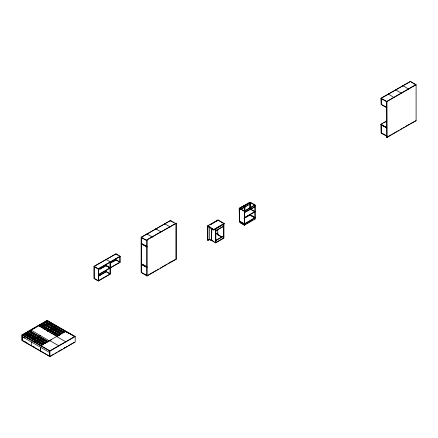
<?xml version="1.0" encoding="UTF-8"?>
<svg xmlns="http://www.w3.org/2000/svg" width="438" height="438" viewBox="0 0 438 438"><rect width="100%" height="100%" fill="white"/><g stroke="black" fill="none" stroke-linecap="round" stroke-linejoin="round"><path stroke-width="0.66" d="M381.246 104.562L381.005 98.189L410.373 81.512M415.854 84.616L386.677 101.463L386.918 137.499L416.1 120.653L416.1 84.758L410.401 81.468L381.219 98.315L381.219 104.611L386.677 107.759M388.763 94.241L388.517 94.099M402.861 86.105L403.349 85.821M141.14 263.786L141.14 237.237L170.508 220.566M175.988 223.665L170.535 220.517L141.354 237.363L141.354 263.972M141.6 237.506L141.354 237.648L147.053 240.654M156.191 229.085L155.944 228.943M165.055 223.966L164.808 223.823M169.391 221.464L170.535 220.801L171.625 221.431M105.958 259.406L110.266 261.897L110.266 274.144L98.326 281.037L94.017 278.491L94.017 266.304L115.966 253.914M110.266 268.018L120.083 262.351L120.083 256.225L115.993 253.865L94.23 266.43L94.23 278.678M94.477 266.572L94.23 266.715L98.326 269.074L120.083 256.509L118.917 255.836M115.747 254.292L115.993 253.865M146.812 275.847L146.812 239.947L176.235 223.243L176.235 259.137L147.053 275.984L141.14 272.507L141.14 264.13M141.6 243.238L141.354 243.38L147.053 246.386M146.812 239.947L176.235 223.243M416.1 84.758L386.677 101.747L381.219 98.594M94.017 266.304L98.326 268.79L120.083 256.225M141.6 243.802L141.354 243.944L147.053 246.955M98.484 269.813L105.93 265.516L110.02 267.875L98.566 274.489M110.217 263.041L115.993 259.707L120.083 262.066L110.266 267.733L106.763 265.713M112.194 262.154L115.966 259.975M107.102 266.474L105.93 265.8L100.203 269.107L100.176 267.092M113.108 261.656L115.993 259.991M386.918 107.332L381.219 104.326M98.566 274.774L110.02 268.16M94.477 278.25L94.23 278.393L98.326 280.758L110.266 273.859L106.763 271.834M98.216 276.093L106.177 271.5M98.78 276.049L102.766 273.75M103.193 273.476L106.177 271.784L106.177 270.202M381.246 133.059L380.95 124.228L386.787 120.861M382.697 123.5L380.95 124.512L386.677 127.819M383.787 122.936L386.573 121.326M141.6 263.55L141.354 263.687L147.053 266.698M207.639 225.899L217.976 219.931L224.168 223.506L213.832 229.758L207.639 225.899L213.832 229.474L224.168 223.506M208.789 225.521L207.639 226.183L207.667 240.369L210.01 239.301M209.939 224.858L217.976 220.215L224.168 223.791M141.6 264.399L141.354 264.541L147.053 267.547M210.136 224.809L211.888 223.796M213.054 223.117L217.144 220.757M239.181 208.384L250.169 202.323L239.181 208.384L239.422 221.185L239.422 208.526M255.173 217.872L244.371 224.103L239.394 221.234L239.394 208.45L250.197 202.214L255.173 205.088L255.173 218.973L244.371 225.209L239.887 222.619L239.887 221.513M239.887 208.45L250.197 202.498L250.197 204.07L240.462 209.692M21.9 334.95L47.178 320.353L75.188 336.521L75.188 342.034L49.905 356.631L21.9 340.457L21.9 334.95L49.905 351.117L75.188 336.521M47.424 320.496L22.146 335.092L22.146 340.6M47.671 320.638L22.393 335.234L22.393 340.742M241.36 208.888L245.368 206.572M246.512 205.915L247.662 205.252M248.806 204.59L250.197 204.07M24.353 334.386L25.497 333.723M26.641 333.061L27.78 332.404M28.924 331.741L30.644 330.75M39.989 325.352L41.161 324.394L59.344 335.174L41.161 324.678M42.853 323.704L43.997 323.041M45.136 322.384L47.424 321.059M22.896 335.524L25.754 333.871M26.899 333.214L28.037 332.551M29.182 331.889L30.326 331.232M40.252 325.5L41.391 324.843M42.535 324.18L44.254 323.189M26.143 335.65L27.271 334.999M41.971 326.507L47.862 323.107M26.4 335.798L29.22 334.167L29.22 337.315M42.229 326.66L47.873 323.397M386.918 127.962L381.219 124.95M244.371 211.039L254.681 205.088M239.394 208.45L244.371 211.319L255.173 205.088M207.913 226.627L213.832 230.043L223.922 224.218M249.529 209.638L244.371 212.611L254.927 206.802L250.673 208.975M141.6 272.272L141.354 272.414L147.053 275.42M45.054 328.177L46.182 327.525M216.241 230.41L222.876 226.577M215.638 231.264L217.976 229.884M33.184 339.483L34.328 338.82M35.473 338.163L38.9 336.181M48.826 330.455L56.256 326.162L56.239 326.469L50.556 323.189M215.978 233.87L217.144 233.197M40.301 335.388L38.944 336.455M56.239 326.184L54.881 327.252M215.638 234.352L217.976 233M244.618 217.522L254.927 211.57L250.503 209.019M33.441 339.631L34.586 338.968M35.73 338.311L36.874 337.649M36.852 336.351L37.991 337.008L39.157 336.329M47.693 331.402L48.196 331.413M49.083 330.602L56.513 326.31M244.618 217.806L254.927 211.855L250.503 209.304M239.641 220.807L239.394 220.949L244.371 223.823L255.173 217.587M243.944 218.321L250.197 214.713L254.62 217.27M33.699 339.779L34.843 339.121M35.987 338.459L37.131 337.797M38.276 337.14L39.415 336.477M51.629 329.431L55.631 327.12M386.918 135.835L381.219 132.823M246.424 217.144L248.028 216.213M249.058 215.655L250.197 214.713M31.755 341.963L31.454 342.067L31.509 345.691M208.127 240.106L209.742 239.455M147.382 275.513L156.147 270.454M157.264 269.808L158.479 269.107M160.22 268.105L161.398 267.421M161.989 267.081L164.354 265.718M164.902 265.401L166.719 264.349M167.82 263.714L169.67 262.647M170.152 262.367L176.235 259.137M217.757 229.539L217.757 234.828L218.25 234.544M386.677 137.357L391.342 134.663M392.514 133.99L396.598 131.63M397.764 130.957L398.93 130.283M400.097 129.61L401.849 128.597M403.015 127.923L404.181 127.25M405.353 126.577L409.437 124.217M410.603 123.543L416.1 120.653M35.232 340.895L36.359 340.244M51.06 331.758L52.193 331.106M53.321 330.455L56.951 328.358L63.997 332.426M33.797 342.023L38.309 339.417M51.317 331.905L56.962 328.648L56.962 329.907M209.523 227.015L209.523 239.581L211.565 240.763L211.811 228.718M54.142 333.428L55.27 332.776M244.694 224.738L245.833 224.081M246.972 223.424L248.105 222.767M249.244 222.11L250.383 221.458M251.516 220.801L252.655 220.144M254.681 218.973L255.173 218.973M216.241 242.252L222.876 238.42M210.278 239.734L215.688 242.855L223.922 238.102L223.922 223.933M40.559 345.719L65.607 331.309L74.641 336.521L47.424 320.78M42.53 344.881L43.795 344.18M44.818 343.556L46.132 342.834M45.941 341.596L47.08 342.253L51.744 339.56M59.76 334.966L56.781 336.652L65.875 341.87M40.843 347.175L40.526 347.307L40.526 350.898M74.942 336.379L49.664 350.975L49.664 356.488L51.427 355.47M52.598 354.791L53.775 354.112M54.953 353.433L56.716 352.415M57.893 351.736L62.01 349.36M63.181 348.681L67.299 346.305M68.476 345.626L74.351 342.231M415.854 84.901L410.401 81.468M402.889 85.552L408.561 89.111M401.263 93.037L395.782 89.938M388.298 93.973L393.97 97.532M381.005 98.189L386.918 101.605L386.918 137.499M380.95 124.228L386.677 127.535M386.677 136.256L381.219 133.108L381.219 124.671M244.524 205.296L244.826 205.411M239.641 208.307L244.618 211.176L244.618 223.681M249.95 214.855L254.927 217.73L254.927 205.225L249.95 202.356L249.95 208.274M251.259 215.896L252.398 216.553M253.542 217.21L254.681 217.872M240.38 222.619L244.371 224.924L244.13 225.066L244.13 223.966M223.429 226.254L223.676 226.397L215.688 230.727M215.688 228.685L215.929 242.718L214.746 242.033M218.004 234.686L221.551 236.734M217.757 234.828L221.902 237.221M223.429 238.102L223.676 238.245L223.676 224.355M211.789 240.325L213.563 241.349M172.714 222.061L173.809 222.69M164.535 223.73L170.262 226.972M155.725 228.817L160.856 231.773M146.867 233.93L152.539 237.204M141.14 237.237L146.812 240.511M141.14 243.539L146.812 246.813M146.812 267.12L141.085 263.813L146.812 267.404M116.579 254.483L117.745 255.162M108.268 267.147L109.44 267.826M68.448 333.198L47.151 320.939L47.151 321.224M50.293 323.003L47.435 321.35L47.682 321.213L47.616 324.509M56.529 326.6L65.607 331.84M48.448 323.447L54.317 326.836M47.616 323.249L54.657 327.317M56.705 328.5L63.751 332.562M44.835 322.275L63.017 333.055L61.878 332.398M45.974 323.211L47.107 323.868M48.246 324.525L49.379 325.182M50.518 325.839L53.359 327.476M56.195 329.119L53.923 327.52L52.565 328.588M57.334 329.776L58.468 330.427M59.606 331.084L60.745 331.741M48.448 326.595L49.62 327.274M59.886 333.198L61.063 333.876M47.616 326.398L51.722 328.774M56.705 331.648L60.816 334.019M42.519 323.611L60.701 334.391L59.563 333.734M42.519 323.896L47.069 326.518M48.202 327.175L49.341 327.827M50.474 328.484L51.613 329.141L51.613 328.856L50.25 329.923M52.746 329.798L58.429 333.077M45.935 327.536L49.992 329.88M54.635 332.562L58.697 334.906M45.355 327.487L49.992 330.164M54.635 332.847L58.697 335.19M41.342 325.883L49.297 330.476L49.297 330.192L47.939 331.259M50.436 331.133L51.569 331.79M52.708 332.447L58.385 335.727L40.208 324.947L40.208 325.226M43.395 328.637L44.528 329.294M49.636 340.523L58.703 345.724M31.213 330.137L49.395 340.917L49.138 340.769M33.447 334.38L28.897 331.473L47.08 342.253M34.58 335.037L35.719 335.694M39.124 337.66L44.807 340.939M36.25 337.944L28.963 334.019L36.009 338.087M45.344 343.195L38.051 339.269L45.098 343.332M27.72 333.751L35.675 338.339L35.675 338.059L34.317 339.127M36.814 338.996L37.947 339.653M39.086 340.31L40.219 340.967M41.358 341.624L44.764 343.589L26.587 332.809L26.587 333.094M24.271 334.145L42.453 344.925L38.051 342.417L38.051 341.158M24.271 334.429L28.815 337.052M29.954 337.709L37.909 342.302M22.634 335.092L49.905 350.833L49.905 356.631M23.794 337.337L24.955 338.005M22.393 336.806L49.664 352.552M22.896 340.468L22.437 340.452L22.437 336.86M24.369 341.284L27.183 342.943M32.751 346.157L34.575 347.175M22.393 340.457L49.664 356.204M403.108 85.678L403.108 85.963M250.197 204.185L250.197 208.132M250.169 203.654L250.169 208.318M244.826 210.738L244.826 206.741L244.771 210.771M244.371 211.319L244.371 225.209M240.133 221.655L240.133 222.761M217.976 219.931L217.976 220.215M215.688 228.97L215.688 242.855M213.832 229.474L213.832 230.043M211.565 228.198L211.565 240.763M207.913 226.342L207.913 240.511M175.988 223.101L175.988 259M170.535 220.517L170.535 220.801M170.262 262.023L170.262 262.302M147.08 234.056L147.08 234.341M147.053 240.09L147.053 275.984M141.354 264.256L141.354 272.693M119.837 256.652L119.837 262.209L115.747 259.849L115.747 258.612M111.115 261.431L111.115 262.778M111.06 261.459L111.06 262.805M110.513 262.034L110.513 267.596M110.02 262.318L110.02 274.002L105.93 271.642L105.93 270.345M106.204 264.262L106.204 265.609M106.177 259.531L106.177 259.816M106.177 264.141L106.149 265.674M105.93 264.503L105.93 265.8M100.231 273.827L100.176 275.212M98.566 268.932L98.566 280.616M98.326 268.79L98.326 281.037M67.03 346.173L67.03 346.458M65.848 341.602L65.848 341.881M65.607 331.309L65.328 331.435M64.715 347.515L64.715 347.794M56.836 336.368L56.836 336.652M51.98 354.868L51.98 355.147M49.664 340.507L49.636 340.808M41.095 345.708L22.913 334.928L22.913 335.212M40.871 345.587L40.871 345.872M40.597 347.318L40.597 350.969M40.559 337.052L40.559 340.764M38.309 340.676L38.309 342.565M37.991 337.008L37.991 336.723L36.628 337.791M33.365 339.674L33.365 339.395L32.001 340.463M31.47 331.807L31.47 335.513M223.429 236.06L215.688 240.533L223.676 236.202L223.429 236.06M63.97 332.218L45.787 321.722L63.97 332.502L63.97 332.218M61.654 333.553L43.477 323.058L61.654 333.838L61.654 333.553M57.028 336.225L38.851 325.73L57.028 336.51L56.973 336.225M48.032 341.421L29.855 330.925L48.032 341.7L48.032 341.421M45.722 342.757L27.539 332.261L45.722 343.036L45.722 342.757M43.406 344.093L25.229 333.592L43.406 344.372L43.406 344.093"/></g></svg>
